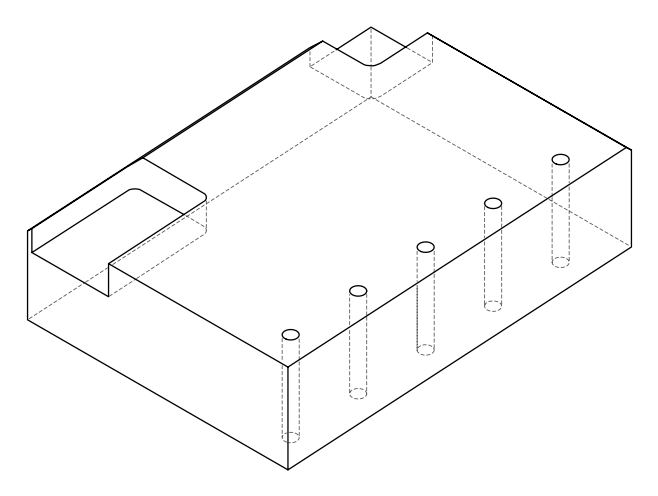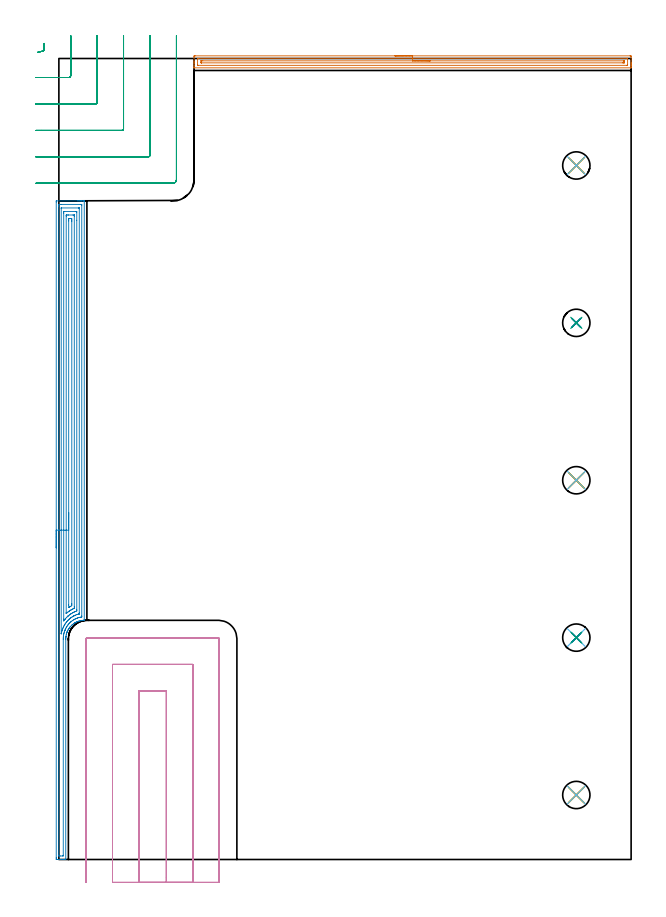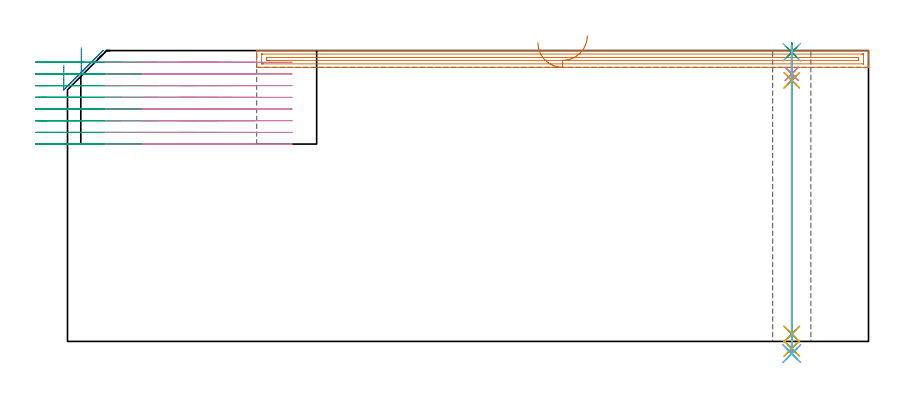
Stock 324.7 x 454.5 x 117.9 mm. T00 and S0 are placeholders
(PLAN: 24 operations, 17 tool changes, 52.7 min)
(1 AREA_MILL | FG_CHAMFER_SURFACE | UGT0205_001 | 6.13 min | 5828 mm3)
(2 AREA_MILL_1 | FG_CHAMFER_SURFACE_1 | UGT0205_001 | 13.98 min | 47919 mm3)
(3 MILL_CORNER_NOTCH_RECTANGULAR | CORNER_NOTCH_RECTANGULAR | UGT0201_094 | Follow Part, ap 5, ae 75% | 9.58 min | 232690 mm3)
(4 MILL_SLOT | SLOT_PARTIAL_RECTANGULAR | UGT0201_094 | Follow Part, ap 5, ae 75% | 17.3 min | 482925 mm3)
(5 SPOT_DRILL | STEP1HOLE | NXT0321_9005460120000 | 0.03 min | 6 mm3)
(6 SPOT_DRILL_1 | STEP1HOLE_1 | NXT0321_9005460120000 | 0.03 min | 13 mm3)
(7 SPOT_DRILL_2 | STEP1HOLE_2 | NXT0321_9005460120000 | 0.03 min | 7 mm3)
(8 SPOT_DRILL_3 | STEP1HOLE_3 | NXT0321_9005460120000 | 0.03 min | 11 mm3)
(9 SPOT_DRILL_4 | STEP1HOLE_4 | NXT0321_9005460120000 | 0.03 min | 14 mm3)
(10 DRILL_BLIND_HOLE_INTO_CENTER | STEP1HOLE | UGT0301_185 | 0.05 min | 212 mm3)
(11 GUN_DRILL_THROUGH_HOLE | STEP1HOLE | UGT0307_002 | 0.56 min | 3079 mm3)
(12 SPADE_DRILL_TO_ENLARGE_THROUGH_HOLE | STEP1HOLE | UGT0306_006 | 0.5 min | 18866 mm3)
(13 DRILL_BLIND_HOLE_INTO_CENTER_1 | STEP1HOLE_1 | UGT0301_185 | 0.05 min | 245 mm3)
(14 GUN_DRILL_THROUGH_HOLE_1 | STEP1HOLE_1 | UGT0307_002 | 0.56 min | 3076 mm3)
(15 SPADE_DRILL_TO_ENLARGE_THROUGH_HOLE_1 | STEP1HOLE_1 | UGT0306_006 | 0.5 min | 18863 mm3)
(16 DRILL_BLIND_HOLE_INTO_CENTER_2 | STEP1HOLE_2 | UGT0301_185 | 0.05 min | 253 mm3)
(17 GUN_DRILL_THROUGH_HOLE_2 | STEP1HOLE_2 | UGT0307_002 | 0.56 min | 3066 mm3)
(18 SPADE_DRILL_TO_ENLARGE_THROUGH_HOLE_2 | STEP1HOLE_2 | UGT0306_006 | 0.5 min | 18888 mm3)
(19 DRILL_BLIND_HOLE_INTO_CENTER_3 | STEP1HOLE_3 | UGT0301_185 | 0.05 min | 234 mm3)
(20 GUN_DRILL_THROUGH_HOLE_3 | STEP1HOLE_3 | UGT0307_002 | 0.56 min | 3039 mm3)
(21 SPADE_DRILL_TO_ENLARGE_THROUGH_HOLE_3 | STEP1HOLE_3 | UGT0306_006 | 0.5 min | 18901 mm3)
(22 DRILL_BLIND_HOLE_INTO_CENTER_4 | STEP1HOLE_4 | UGT0301_185 | 0.05 min | 232 mm3)
(23 GUN_DRILL_THROUGH_HOLE_4 | STEP1HOLE_4 | UGT0307_002 | 0.56 min | 3078 mm3)
(24 SPADE_DRILL_TO_ENLARGE_THROUGH_HOLE_4 | STEP1HOLE_4 | UGT0306_006 | 0.5 min | 18875 mm3)
(TOOL UGT0205_001 | Chamfer Mill 20 x 3 x 45 deg. | D20 FL50 Z2)
(TOOL UGT0201_094 | End mill 20 mm | D20 FL38 Z4)
(TOOL NXT0321_9005460120000 | NC Spot Drill, 142deg, 12mm, Carbide, Uncoated | D12 PA142 FL30 Z2)
(TOOL UGT0301_185 | Twist Drill 6.3 mm | D6.3 PA118 FL61 Z2)
(TOOL UGT0307_002 | Gun Drill 6 mm | D6 PA130 FL24 Z1)
(TOOL UGT0306_006 | Spade Drill 15.5mm | D15.5 PA132 FL10 Z2)
(OP 1 AREA_MILL)
G17 G21 G94 G90
T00 M6
G54
G17 G0 G90 X190.7 Y456. S1061 M3
G43 Z127.9 H0
Z121.1
G94 G1 X190.738 Z120.228 F250.
X190.852 Z119.364
X191.041 Z118.512
X191.303 Z117.68
X191.637 Z116.874
X192.04 Z116.1
X192.508 Z115.364
X193.04 Z114.672
X193.629 Z114.029
X194.272 Z113.44
X194.964 Z112.909
X195.7 Z112.44
X196.474 Z112.037
X197.28 Z111.703
X198.112 Z111.441
X198.963 Z111.252
X199.828 Z111.138
X200.7 Z111.1
X324.073
X324.421 Y455.998 Z111.101
X324.69 Y455.993 Z111.104
X324.7 Y455.658 Z111.439
Y452.163 Z114.931
Y451.642 Z115.455
Y451.289 Z115.807
Y450.768 Z116.328
Y450.416 Z116.679
Y449.711 Z117.388
Y449.476 Z117.624
X324.698 Y449.336 Z117.756
X324.69 Y449.202 Z117.888
X324.52 Y449.2 Z117.9
X76.88
X76.71 Y449.202 Z117.888
X76.702 Y449.336 Z117.756
X76.7 Y449.476 Z117.624
Y449.712 Z117.388
Y450.416 Z116.679
Y451.642 Z115.455
Y452.163 Z114.931
Y452.776 Z114.319
Y455.397 Z111.7
X76.703 Y455.658 Z111.439
X76.71 Y455.993 Z111.104
X76.979 Y455.998 Z111.101
X77.327 Y456. Z111.1
X200.7
Y454.586 Z112.514
X322.488 Y454.585 Z112.515
X322.641 Y454.584 Z112.516
X322.678 Y454.581 Z112.519
X322.689 Y454.579 Z112.521
X322.693 Y454.57 Z112.53
X322.696 Y454.537 Z112.563
X322.7 Y454.379 Z112.721
X322.699 Y450.884 Z116.216
X322.696 Y450.749 Z116.351
X322.69 Y450.641 Z116.459
X322.686 Y450.62 Z116.48
X322.672 Y450.619 Z116.481
X322.63 Y450.617 Z116.483
X322.285 Y450.615 Z116.485
X322.082 Y450.614 Z116.486
X78.912
X78.759 Y450.616 Z116.484
X78.722 Y450.619 Z116.481
X78.711 Y450.621 Z116.479
X78.707 Y450.63 Z116.47
X78.704 Y450.663 Z116.437
X78.7 Y450.821 Z116.279
X78.701 Y454.316 Z112.784
X78.704 Y454.451 Z112.649
X78.71 Y454.559 Z112.541
X78.714 Y454.58 Z112.52
X78.728 Y454.581 Z112.519
X78.77 Y454.583 Z112.517
X79.115 Y454.585 Z112.515
X79.318 Y454.586 Z112.514
X200.7
Y453.171 Z113.929
X320.497
X320.634 Y453.169 Z113.931
X320.673 Y453.167 Z113.933
X320.689 Y453.165 Z113.935
X320.692 Y453.155 Z113.945
X320.697 Y453.103 Z113.997
X320.699 Y453.037 Z114.063
X320.7 Y452.838 Z114.262
X320.699 Y452.163 Z114.937
X320.697 Y452.064 Z115.036
X320.693 Y452.04 Z115.06
X320.689 Y452.035 Z115.065
X320.679 Y452.032 Z115.068
X320.633 Y452.03 Z115.07
X320.497 Y452.029 Z115.071
X319.741 Y452.028 Z115.072
X80.903 Y452.029 Z115.071
X80.765 Y452.03 Z115.07
X80.727 Y452.033 Z115.067
X80.711 Y452.035 Z115.065
X80.708 Y452.045 Z115.055
X80.703 Y452.097 Z115.003
X80.701 Y452.163 Z114.937
X80.7 Y452.362 Z114.738
X80.701 Y453.037 Z114.063
X80.703 Y453.136 Z113.964
X80.707 Y453.16 Z113.94
X80.711 Y453.165 Z113.935
X80.72 Y453.168 Z113.932
X80.767 Y453.17 Z113.93
X80.903 Y453.171 Z113.929
X81.659 Y453.172 Z113.928
X200.7 Y453.171 Z113.929
X201.572 Z113.967
X202.436 Z114.08
X203.288 Z114.269
X204.12 Z114.532
X204.926 Z114.865
X205.7 Z115.268
X206.436 Z115.737
X207.128 Z116.268
X207.771 Z116.857
X208.36 Z117.501
X208.891 Z118.193
X209.36 Z118.929
X209.763 Z119.702
X210.097 Z120.508
X210.359 Z121.34
X210.548 Z122.192
X210.662 Z123.057
X210.7 Z123.929
G0 Z127.9
M5
M2
(OP 2 AREA_MILL_1)
G17 G21 G94 G90
T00 M6
G54
G17 G0 G90 X-1.5 Y176.85 S1061 M3
G43 Z127.9 H0
Z112.
G94 G1 Y176.888 Z111.128 F250.
Y177.002 Z110.264
Y177.191 Z109.412
Y177.453 Z108.58
Y177.787 Z107.774
Y178.19 Z107.
Y178.659 Z106.264
Y179.19 Z105.572
Y179.779 Z104.929
Y180.422 Z104.34
Y181.114 Z103.808
Y181.85 Z103.34
Y182.624 Z102.937
Y183.43 Z102.603
Y184.262 Z102.341
Y185.114 Z102.152
Y185.978 Z102.038
Y186.85 Z102.
Y373.084
X-1.496 Y373.52 Z102.003
X-1.492 Y373.69 Z102.006
X-1.318 Y373.7 Z102.179
X10.691 Z114.187
X11.3 Z114.794
X11.847 Z115.344
X12.181 Z115.677
X12.729 Z116.225
X13.063 Z116.558
X13.732 Z117.232
X14.055 Z117.554
X14.395 Z117.885
X14.397 Y373.693 Z117.888
X14.4 Y373.531 Z117.9
Y135.937
X14.397 Y135.707 Z117.889
X14.393 Y135.706 Z117.885
X14.153 Y135.694 Z117.646
X14.006 Y135.69 Z117.499
X13.656 Y135.664 Z117.149
X12.776 Y135.564 Z116.274
X12.681 Y135.55 Z116.18
X12.456 Y135.516 Z115.956
X11.899 Y135.389 Z115.396
X11.46 Y135.272 Z114.955
X11.3 Y135.221 Z114.793
X11.142 Y135.172 Z114.639
X11.021 Y135.134 Z114.519
X10.58 Y134.972 Z114.079
X10.145 Y134.791 Z113.642
X9.977 Y134.715 Z113.473
X9.777 Y134.624 Z113.275
X9.728 Y134.597 Z113.226
X9.536 Y134.494 Z113.031
X9.41 Y134.427 Z112.909
X9.266 Y134.35 Z112.765
X9.181 Y134.3 Z112.68
X9.095 Y134.248 Z112.592
X9.028 Y134.209 Z112.527
X8.824 Y134.088 Z112.323
X8.389 Y133.806 Z111.888
X8.282 Y133.731 Z111.782
X7.893 Y133.431 Z111.392
X7.513 Y133.117 Z111.01
X7.332 Y132.953 Z110.827
X7.203 Y132.838 Z110.701
X6.635 Y132.259 Z110.133
X6.598 Y132.217 Z110.096
X6.45 Y132.049 Z109.946
X6.357 Y131.945 Z109.855
X6.05 Y131.556 Z109.55
X5.924 Y131.385 Z109.424
X5.757 Y131.158 Z109.256
X5.687 Y131.053 Z109.186
X5.455 Y130.681 Z108.954
X5.411 Y130.609 Z108.91
X5.197 Y130.237 Z108.697
X5.153 Y130.16 Z108.652
X4.88 Y129.624 Z108.378
X4.834 Y129.517 Z108.333
X4.761 Y129.351 Z108.26
X4.725 Y129.267 Z108.223
X4.715 Y129.238 Z108.211
X4.666 Y129.115 Z108.163
X4.551 Y128.822 Z108.051
X4.54 Y128.791 Z108.04
X4.398 Y128.374 Z107.894
X4.267 Y127.929 Z107.765
X4.161 Y127.482 Z107.658
X4.003 Y126.651 Z107.501
X3.995 Y126.589 Z107.492
X3.993 Y126.558 Z107.488
X3.951 Y126.166 Z107.448
X3.949 Y126.143 Z107.445
X3.939 Y125.974 Z107.43
X3.915 Y125.696 Z107.414
X3.909 Y125.473 Z107.405
X3.908 Y125.214 Z107.4
X3.902 Y124.772
X3.9 Y0.169
X3.897 Y0.01 Z107.388
X3.865 Y0.007 Z107.357
X3.493 Y0. Z106.993
X3.151 Z106.651
X2.482 Z105.977
X1.266 Z104.763
X0.719 Z104.213
X0.111 Z103.606
X-1.045 Y0.001 Z102.451
X-1.258 Y0.004 Z102.238
X-1.491 Y0.01 Z102.005
X-1.495 Y0.16 Z102.003
X-1.499 Y0.616 Z102.001
X-1.5 Y1.077 Z102.
Y186.85
X-0.086 Z103.414
Y370.404
X-0.084 Y371.218 Z103.416
X-0.082 Y371.298 Z103.418
X-0.069 Y371.69 Z103.431
X0.324 Y371.697 Z103.824
X0.719 Y371.699 Z104.219
X1.203 Y371.7 Z104.703
X12.181 Y371.699 Z115.681
X12.669 Y371.697 Z116.169
X12.884 Y371.69 Z116.384
X12.979 Y371.668 Z116.479
X12.984 Y371.377 Z116.484
X12.985 Y371.298 Z116.485
X12.986 Y138.17 Z116.486
X12.983 Y137.763 Z116.483
X12.981 Y137.661 Z116.481
X12.979 Y137.617 Z116.479
X12.943 Y137.6 Z116.443
X12.773 Y137.57 Z116.273
X12.181 Y137.469 Z115.681
X12.023 Y137.437 Z115.523
X11.346 Y137.277 Z114.846
X11.309 Y137.267 Z114.809
X11.3 Y137.264 Z114.8
X10.641 Y137.05 Z114.141
X10.418 Y136.969 Z113.918
X10.001 Y136.806 Z113.501
X9.536 Y136.608 Z113.036
X9.384 Y136.538 Z112.884
X9.074 Y136.384 Z112.574
X8.654 Y136.146 Z112.154
X8.247 Y135.903 Z111.747
X7.773 Y135.602 Z111.273
X7.707 Y135.557 Z111.207
X7.613 Y135.491 Z111.113
X7.208 Y135.17 Z110.708
X6.891 Y134.913 Z110.391
X6.722 Y134.769 Z110.222
X6.529 Y134.597 Z110.029
X6.265 Y134.339 Z109.765
X6.009 Y134.082 Z109.509
X5.826 Y133.89 Z109.326
X5.654 Y133.704 Z109.154
X5.409 Y133.416 Z108.909
X5.127 Y133.065 Z108.627
X5.018 Y132.922 Z108.518
X4.936 Y132.811 Z108.436
X4.651 Y132.4 Z108.151
X4.342 Y131.918 Z107.842
X4.319 Y131.88 Z107.819
X4.306 Y131.857 Z107.806
X4.246 Y131.751 Z107.746
X3.99 Y131.283 Z107.49
X3.857 Y131.024 Z107.357
X3.692 Y130.692 Z107.192
X3.448 Y130.131 Z106.948
X3.433 Y130.096 Z106.933
X3.423 Y130.071 Z106.923
X3.364 Y129.916 Z106.864
X3.189 Y129.416 Z106.689
X3.128 Y129.238 Z106.628
X2.979 Y128.735 Z106.479
X2.88 Y128.345 Z106.38
X2.805 Y128.018 Z106.305
X2.694 Y127.452 Z106.194
X2.662 Y127.27 Z106.162
X2.609 Y126.943 Z106.109
X2.564 Y126.558 Z106.064
X2.557 Y126.483 Z106.057
X2.498 Y125.665 Z105.998
Y125.657
X2.487 Y124.768 Z105.987
X2.486 Y2.402 Z105.986
X2.482 Y2.01 Z105.982
X1.995 Y2.002 Z105.495
X0.719 Y2.001 Z104.219
X0.231 Y2.003 Z103.731
X0.016 Y2.01 Z103.516
X-0.079 Y2.032 Z103.421
X-0.084 Y2.323 Z103.416
X-0.085 Y2.402 Z103.415
X-0.086 Y186.85 Z103.414
X1.328 Z104.828
X1.329 Y369.511 Z104.829
X1.331 Y369.649 Z104.831
X1.333 Y369.682 Z104.833
X1.335 Y369.69 Z104.835
X1.352 Y369.693 Z104.852
X1.415 Y369.699 Z104.915
X11.113 Y369.7 Z114.613
X11.3 Y369.699 Z114.8
X11.486 Y369.697 Z114.986
X11.539 Y369.693 Z115.039
X11.565 Y369.69 Z115.065
X11.567 Y369.675 Z115.067
X11.57 Y369.603 Z115.07
X11.571 Y369.511 Z115.071
Y369.236
Y139.957
X11.57 Y139.682 Z115.07
X11.566 Y139.406 Z115.066
X11.565 Y139.375 Z115.065
X11.555 Y139.368 Z115.055
X11.523 Y139.355 Z115.023
X11.453 Y139.335 Z114.953
X11.3 Y139.294 Z114.8
X11.12 Y139.245 Z114.62
X10.498 Y139.063 Z113.998
X10.437 Y139.044 Z113.937
X10.418 Y139.038 Z113.918
X10.381 Y139.026 Z113.881
X9.536 Y138.697 Z113.036
X9.172 Y138.539 Z112.672
X8.654 Y138.294 Z112.154
X8.572 Y138.253 Z112.072
X8.417 Y138.17 Z111.917
X8.006 Y137.933 Z111.506
X7.773 Y137.792 Z111.273
X7.46 Y137.594 Z110.96
X6.976 Y137.277 Z110.476
X6.927 Y137.241 Z110.427
X6.891 Y137.213 Z110.391
X6.434 Y136.847 Z109.934
X6.009 Y136.5 Z109.509
X5.947 Y136.447 Z109.447
X5.876 Y136.384 Z109.376
X5.493 Y136.013 Z108.993
X5.127 Y135.652 Z108.627
X5.048 Y135.571 Z108.548
X4.973 Y135.491 Z108.473
X4.631 Y135.1 Z108.131
X4.246 Y134.64 Z107.746
X4.227 Y134.616 Z107.727
X4.212 Y134.597 Z107.712
X3.854 Y134.101 Z107.354
X3.578 Y133.704 Z107.078
X3.364 Y133.365 Z106.864
X3.158 Y133.019 Z106.658
X3.039 Y132.811 Z106.539
X2.841 Y132.448 Z106.341
X2.566 Y131.918 Z106.066
X2.538 Y131.861 Z106.038
X2.482 Y131.74 Z105.982
X2.273 Y131.237 Z105.773
X2.187 Y131.024 Z105.687
X2.027 Y130.593 Z105.527
X1.863 Y130.131 Z105.363
X1.8 Y129.929 Z105.3
X1.601 Y129.252 Z105.101
X1.598 Y129.241 Z105.098
X1.587 Y129.193 Z105.087
X1.433 Y128.514 Z104.933
X1.397 Y128.345 Z104.897
X1.382 Y128.272 Z104.882
X1.333 Y128.031 Z104.833
X1.331 Y128.041 Z104.831
X1.329 Y128.142 Z104.829
Y128.271
X1.328 Y186.85 Z104.828
X2.743 Z106.243
Y366.832
X2.746 Y367.457 Z106.246
X2.75 Y367.669 Z106.25
X2.753 Y367.691 Z106.253
X2.775 Y367.694 Z106.275
X2.828 Y367.697 Z106.328
X2.935 Y367.699 Z106.435
X9.561 Y367.7 Z113.061
X9.968 Y367.69 Z113.468
X10.15 Y367.677 Z113.65
X10.152 Y367.572 Z113.652
X10.156 Y367.096 Z113.656
X10.157 Y362.699 Z113.657
Y141.743
X10.156 Y141.478 Z113.656
X10.153 Y141.165 Z113.653
X10.15 Y141.015 Z113.65
X9.536 Y140.776 Z113.036
X8.961 Y140.539 Z112.461
X8.654 Y140.403 Z112.154
X8.356 Y140.258 Z111.856
X7.773 Y139.961 Z111.273
X7.764 Y139.957 Z111.264
X7.211 Y139.626 Z110.711
X6.891 Y139.426 Z110.391
X6.673 Y139.284 Z110.173
X6.348 Y139.063 Z109.848
X6.009 Y138.802 Z109.509
X5.66 Y138.524 Z109.16
X5.227 Y138.17 Z108.727
X5.174 Y138.123 Z108.674
X5.127 Y138.08 Z108.627
X4.721 Y137.688 Z108.221
X4.302 Y137.277 Z107.802
X4.274 Y137.248 Z107.774
X4.246 Y137.218 Z107.746
X3.854 Y136.781 Z107.354
X3.511 Y136.384 Z107.011
X3.444 Y136.303 Z106.944
X3.364 Y136.201 Z106.864
X2.797 Y135.45 Z106.297
X2.75 Y135.397 Z106.25
X2.748 Y135.491 Z106.248
X2.745 Y135.784 Z106.245
X2.743 Y136.12 Z106.243
Y136.384
Y186.85
X4.157 Z107.657
Y365.135
X4.158 Y365.225 Z107.658
X4.163 Y365.405 Z107.663
X4.172 Y365.69 Z107.672
X4.246 Y365.693 Z107.746
X4.483 Y365.698 Z107.983
X5.127 Y365.7 Z108.627
X5.363 Z108.863
X8.008 Z111.508
X8.654 Y365.699 Z112.154
X8.697 Y365.698 Z112.197
X8.72 Y365.694 Z112.22
X8.729 Y365.692 Z112.229
X8.736 Y365.672 Z112.236
X8.743 Y365.045 Z112.243
Y143.44
X8.737 Y142.636 Z112.237
X8.736 Y142.553 Z112.236
X8.654 Y142.514 Z112.154
X8.137 Y142.267 Z111.637
X7.773 Y142.087 Z111.273
X7.547 Y141.972 Z111.047
X7.119 Y141.743 Z110.619
X6.974 Y141.659 Z110.474
X6.891 Y141.609 Z110.391
X6.426 Y141.321 Z109.926
X6.009 Y141.054 Z109.509
X5.887 Y140.973 Z109.387
X5.709 Y140.85 Z109.209
X5.378 Y140.596 Z108.878
X5.127 Y140.4 Z108.627
X4.884 Y140.203 Z108.384
X4.586 Y139.957 Z108.086
X4.404 Y139.797 Z107.904
X4.246 Y139.657 Z107.746
X4.195 Y139.614 Z107.695
X4.165 Y139.591 Z107.665
X4.162 Y139.687 Z107.662
X4.158 Y139.867 Z107.658
X4.157 Y139.957 Z107.657
Y140.047
Y186.85
X5.571 Z109.071
Y362.365
X5.572 Y362.808 Z109.072
X5.576 Y363.259 Z109.076
X5.581 Y363.693 Z109.081
X6.009 Y363.696 Z109.509
X6.457 Y363.699 Z109.957
X6.891 Y363.695 Z110.391
X7.319 Y363.69 Z110.819
X7.324 Y363.259 Z110.824
X7.328 Y362.816 Z110.828
X7.329 Y362.365 Z110.829
Y361.922
X7.328 Y145.316 Z110.828
X7.326 Y144.875 Z110.826
X7.322 Y144.423 Z110.822
X7.311 Y143.997 Z110.811
X6.742 Y143.68 Z110.242
X6.472 Y143.529 Z109.972
X6.181 Y143.355 Z109.681
X6.009 Y143.251 Z109.509
X5.632 Y143.018 Z109.132
X5.597 Y142.999 Z109.097
X5.581 Y142.993 Z109.081
X5.578 Y143.002 Z109.078
X5.575 Y143.022 Z109.075
X5.572 Y143.079 Z109.072
X5.571 Y144.423 Z109.071
Y186.85
Y187.722 Z109.109
Y188.587 Z109.223
Y189.438 Z109.412
Y190.27 Z109.674
Y191.076 Z110.008
Y191.85 Z110.411
Y192.586 Z110.88
Y193.278 Z111.411
Y193.921 Z112.
Y194.51 Z112.643
Y195.042 Z113.335
Y195.51 Z114.071
Y195.913 Z114.845
Y196.247 Z115.651
Y196.509 Z116.483
Y196.698 Z117.335
Y196.812 Z118.2
Y196.85 Z119.071
G0 Z127.9
M5
M2
(OP 3 MILL_CORNER_NOTCH_RECTANGULAR)
G17 G21 G94 G90
T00 M6
G54
G17 G0 G90 X-11.976 Y458.014 S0 M3
G43 Z127.9 H0
Z113.162
G94 G1 X-9.062 Y458.729 F250.
G3 X-8.3 Y459.694 R1.
G1 Y460.078
Y463.078
G0 Z127.9
X-13. Y443.7
Z113.162
G1 X-10.
X5.706 F500.
G3 X6.7 Y444.694 R1.
G1 Y464.5
Y467.5 F250.
G0 Z127.9
X-13. Y428.7
Z113.162
G1 X-10.
X20.705 F500.
G3 X21.7 Y429.695 R1.
G1 Y464.5
Y467.5 F250.
G0 Z127.9
X-13. Y413.7
Z113.162
G1 X-10.
X35.705 F500.
G3 X36.7 Y414.695 R1.
G1 Y464.5
Y467.5 F250.
G0 Z127.9
X-13. Y398.7
Z113.162
G1 X-10.
X50.705 F500.
G3 X51.7 Y399.695 R1.
G1 Y464.5
Y467.5 F250.
G0 Z127.9
X-13. Y383.7
Z113.162
G1 X-10.
X64.7 F500.
G3 X66.7 Y385.7 R2.
G1 Y464.5
Y467.5 F250.
G0 Z127.9
X-11.976 Y458.014
Z108.425
G1 X-9.062 Y458.729
G3 X-8.3 Y459.694 R1.
G1 Y460.078
Y463.078
G0 Z127.9
X-13. Y443.7
Z108.425
G1 X-10.
X5.706 F500.
G3 X6.7 Y444.694 R1.
G1 Y464.5
Y467.5 F250.
G0 Z127.9
X-13. Y428.7
Z108.425
G1 X-10.
X20.705 F500.
G3 X21.7 Y429.695 R1.
G1 Y464.5
Y467.5 F250.
G0 Z127.9
X-13. Y413.7
Z108.425
G1 X-10.
X35.705 F500.
G3 X36.7 Y414.695 R1.
G1 Y464.5
Y467.5 F250.
G0 Z127.9
X-13. Y398.7
Z108.425
G1 X-10.
X50.705 F500.
G3 X51.7 Y399.695 R1.
G1 Y464.5
Y467.5 F250.
G0 Z127.9
X-13. Y383.7
Z108.425
G1 X-10.
X64.7 F500.
G3 X66.7 Y385.7 R2.
G1 Y464.5
Y467.5 F250.
G0 Z127.9
X-11.976 Y458.014
Z103.687
G1 X-9.062 Y458.729
G3 X-8.3 Y459.694 R1.
G1 Y460.078
Y463.078
G0 Z127.9
X-13. Y443.7
Z103.687
G1 X-10.
X5.706 F500.
G3 X6.7 Y444.694 R1.
G1 Y464.5
Y467.5 F250.
G0 Z127.9
X-13. Y428.7
Z103.687
G1 X-10.
X20.705 F500.
G3 X21.7 Y429.695 R1.
G1 Y464.5
Y467.5 F250.
G0 Z127.9
X-13. Y413.7
Z103.687
G1 X-10.
X35.705 F500.
G3 X36.7 Y414.695 R1.
G1 Y464.5
Y467.5 F250.
G0 Z127.9
X-13. Y398.7
Z103.687
G1 X-10.
X50.705 F500.
G3 X51.7 Y399.695 R1.
G1 Y464.5
Y467.5 F250.
G0 Z127.9
X-13. Y383.7
Z103.687
G1 X-10.
X64.7 F500.
G3 X66.7 Y385.7 R2.
G1 Y464.5
Y467.5 F250.
G0 Z127.9
X-11.976 Y458.014
Z98.95
G1 X-9.062 Y458.729
G3 X-8.3 Y459.694 R1.
G1 Y460.078
Y463.078
G0 Z127.9
X-13. Y443.7
Z98.95
G1 X-10.
X5.706 F500.
G3 X6.7 Y444.694 R1.
G1 Y464.5
Y467.5 F250.
G0 Z127.9
X-13. Y428.7
Z98.95
G1 X-10.
X20.705 F500.
G3 X21.7 Y429.695 R1.
G1 Y464.5
Y467.5 F250.
G0 Z127.9
X-13. Y413.7
Z98.95
G1 X-10.
X35.705 F500.
G3 X36.7 Y414.695 R1.
G1 Y464.5
Y467.5 F250.
G0 Z127.9
X-13. Y398.7
Z98.95
G1 X-10.
X50.705 F500.
G3 X51.7 Y399.695 R1.
G1 Y464.5
Y467.5 F250.
G0 Z127.9
X-13. Y383.7
Z98.95
G1 X-10.
X64.7 F500.
G3 X66.7 Y385.7 R2.
G1 Y464.5
Y467.5 F250.
G0 Z127.9
X-11.976 Y458.014
Z94.212
G1 X-9.062 Y458.729
G3 X-8.3 Y459.694 R1.
G1 Y460.078
Y463.078
G0 Z127.9
X-13. Y443.7
Z94.212
G1 X-10.
X5.706 F500.
G3 X6.7 Y444.694 R1.
G1 Y464.5
Y467.5 F250.
G0 Z127.9
X-13. Y428.7
Z94.212
G1 X-10.
X20.705 F500.
G3 X21.7 Y429.695 R1.
G1 Y464.5
Y467.5 F250.
G0 Z127.9
X-13. Y413.7
Z94.212
G1 X-10.
X35.705 F500.
G3 X36.7 Y414.695 R1.
G1 Y464.5
Y467.5 F250.
G0 Z127.9
X-13. Y398.7
Z94.212
G1 X-10.
X50.705 F500.
G3 X51.7 Y399.695 R1.
G1 Y464.5
Y467.5 F250.
G0 Z127.9
X-13. Y383.7
Z94.212
G1 X-10.
X64.7 F500.
G3 X66.7 Y385.7 R2.
G1 Y464.5
Y467.5 F250.
G0 Z127.9
X-11.976 Y458.014
Z89.475
G1 X-9.062 Y458.729
G3 X-8.3 Y459.694 R1.
G1 Y460.078
Y463.078
G0 Z127.9
X-13. Y443.7
Z89.475
G1 X-10.
X5.706 F500.
G3 X6.7 Y444.694 R1.
G1 Y464.5
Y467.5 F250.
G0 Z127.9
X-13. Y428.7
Z89.475
G1 X-10.
X20.705 F500.
G3 X21.7 Y429.695 R1.
G1 Y464.5
Y467.5 F250.
G0 Z127.9
X-13. Y413.7
Z89.475
G1 X-10.
X35.705 F500.
G3 X36.7 Y414.695 R1.
G1 Y464.5
Y467.5 F250.
G0 Z127.9
X-13. Y398.7
Z89.475
G1 X-10.
X50.705 F500.
G3 X51.7 Y399.695 R1.
G1 Y464.5
Y467.5 F250.
G0 Z127.9
X-13. Y383.7
Z89.475
G1 X-10.
X64.7 F500.
G3 X66.7 Y385.7 R2.
G1 Y464.5
Y467.5 F250.
G0 Z127.9
X-11.976 Y458.014
Z84.737
G1 X-9.062 Y458.729
G3 X-8.3 Y459.694 R1.
G1 Y460.078
Y463.078
G0 Z127.9
X-13. Y443.7
Z84.737
G1 X-10.
X5.706 F500.
G3 X6.7 Y444.694 R1.
G1 Y464.5
Y467.5 F250.
G0 Z127.9
X-13. Y428.7
Z84.737
G1 X-10.
X20.705 F500.
G3 X21.7 Y429.695 R1.
G1 Y464.5
Y467.5 F250.
G0 Z127.9
X-13. Y413.7
Z84.737
G1 X-10.
X35.705 F500.
G3 X36.7 Y414.695 R1.
G1 Y464.5
Y467.5 F250.
G0 Z127.9
X-13. Y398.7
Z84.737
G1 X-10.
X50.705 F500.
G3 X51.7 Y399.695 R1.
G1 Y464.5
Y467.5 F250.
G0 Z127.9
X-13. Y383.7
Z84.737
G1 X-10.
X64.7 F500.
G3 X66.7 Y385.7 R2.
G1 Y464.5
Y467.5 F250.
G0 Z127.9
X-11.976 Y458.014
Z80.
G1 X-9.062 Y458.729
G3 X-8.3 Y459.694 R1.
G1 Y460.078
Y463.078
G0 Z127.9
X-13. Y443.7
Z80.
G1 X-10.
X5.706 F500.
G3 X6.7 Y444.694 R1.
G1 Y464.5
Y467.5 F250.
G0 Z127.9
X-13. Y428.7
Z80.
G1 X-10.
X20.705 F500.
G3 X21.7 Y429.695 R1.
G1 Y464.5
Y467.5 F250.
G0 Z127.9
X-13. Y413.7
Z80.
G1 X-10.
X35.705 F500.
G3 X36.7 Y414.695 R1.
G1 Y464.5
Y467.5 F250.
G0 Z127.9
X-13. Y398.7
Z80.
G1 X-10.
X50.705 F500.
G3 X51.7 Y399.695 R1.
G1 Y464.5
Y467.5 F250.
G0 Z127.9
X-13. Y383.7
Z80.
G1 X-10.
X64.7 F500.
G3 X66.7 Y385.7 R2.
G1 Y464.5
Y467.5 F250.
G0 Z127.9
M5
M2
(OP 4 MILL_SLOT)
G17 G21 G94 G90
T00 M6
G54
G17 G0 G90 X61. Y-13. S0 M3
G43 Z127.9 H0
Z113.162
G94 G1 Y-10. F250.
Y95.7 F500.
X45.4
Y-10.
Y-13. F250.
X76.
Y-10.
Y110.7 F500.
X30.4
Y-10.
Y-13. F250.
X91.
Y-10.
Y125.2 F500.
G3 X90.5 Y125.7 R0.5
G1 X15.9
G3 X15.4 Y125.2 R0.5
G1 Y-10.
Y-13. F250.
G0 X61. Z108.425
G1 Y-10.
Y95.7 F500.
X45.4
Y-10.
Y-13. F250.
X76.
Y-10.
Y110.7 F500.
X30.4
Y-10.
Y-13. F250.
X91.
Y-10.
Y125.2 F500.
G3 X90.5 Y125.7 R0.5
G1 X15.9
G3 X15.4 Y125.2 R0.5
G1 Y-10.
Y-13. F250.
G0 X61. Z103.687
G1 Y-10.
Y95.7 F500.
X45.4
Y-10.
Y-13. F250.
X76.
Y-10.
Y110.7 F500.
X30.4
Y-10.
Y-13. F250.
X91.
Y-10.
Y125.2 F500.
G3 X90.5 Y125.7 R0.5
G1 X15.9
G3 X15.4 Y125.2 R0.5
G1 Y-10.
Y-13. F250.
G0 X61. Z98.95
G1 Y-10.
Y95.7 F500.
X45.4
Y-10.
Y-13. F250.
X76.
Y-10.
Y110.7 F500.
X30.4
Y-10.
Y-13. F250.
X91.
Y-10.
Y125.2 F500.
G3 X90.5 Y125.7 R0.5
G1 X15.9
G3 X15.4 Y125.2 R0.5
G1 Y-10.
Y-13. F250.
G0 X61. Z94.212
G1 Y-10.
Y95.7 F500.
X45.4
Y-10.
Y-13. F250.
X76.
Y-10.
Y110.7 F500.
X30.4
Y-10.
Y-13. F250.
X91.
Y-10.
Y125.2 F500.
G3 X90.5 Y125.7 R0.5
G1 X15.9
G3 X15.4 Y125.2 R0.5
G1 Y-10.
Y-13. F250.
G0 X61. Z89.475
G1 Y-10.
Y95.7 F500.
X45.4
Y-10.
Y-13. F250.
X76.
Y-10.
Y110.7 F500.
X30.4
Y-10.
Y-13. F250.
X91.
Y-10.
Y125.2 F500.
G3 X90.5 Y125.7 R0.5
G1 X15.9
G3 X15.4 Y125.2 R0.5
G1 Y-10.
Y-13. F250.
G0 X61. Z84.737
G1 Y-10.
Y95.7 F500.
X45.4
Y-10.
Y-13. F250.
X76.
Y-10.
Y110.7 F500.
X30.4
Y-10.
Y-13. F250.
X91.
Y-10.
Y125.2 F500.
G3 X90.5 Y125.7 R0.5
G1 X15.9
G3 X15.4 Y125.2 R0.5
G1 Y-10.
Y-13. F250.
G0 X61. Z80.
G1 Y-10.
Y95.7 F500.
X45.4
Y-10.
Y-13. F250.
X76.
Y-10.
Y110.7 F500.
X30.4
Y-10.
Y-13. F250.
X91.
Y-10.
Y125.2 F500.
G3 X90.5 Y125.7 R0.5
G1 X15.9
G3 X15.4 Y125.2 R0.5
G1 Y-10.
Y-13. F250.
G0 Z127.9
M5
M2
(OP 5 SPOT_DRILL)
G17 G21 G94 G90
T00 M6
G54
G17 G0 G90 X293.6 Y36.6 S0 M3
G43 Z127.9 H0
G94 G81 G98 Z117.224 F250. R120.9
G80
M5
M2
(OP 6 SPOT_DRILL_1)
G17 G21 G94 G90
T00 M6
G54
G17 G0 G90 X293.6 Y125.9 S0 M3
G43 Z127.9 H0
G94 G81 G98 Z117.224 F250. R120.9
G80
M5
M2
(OP 7 SPOT_DRILL_2)
G17 G21 G94 G90
T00 M6
G54
G17 G0 G90 X293.6 Y215.2 S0 M3
G43 Z127.9 H0
G94 G81 G98 Z117.224 F250. R120.9
G80
M5
M2
(OP 8 SPOT_DRILL_3)
G17 G21 G94 G90
T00 M6
G54
G17 G0 G90 X293.6 Y304.5 S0 M3
G43 Z127.9 H0
G94 G81 G98 Z117.224 F250. R120.9
G80
M5
M2
(OP 9 SPOT_DRILL_4)
G17 G21 G94 G90
T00 M6
G54
G17 G0 G90 X293.6 Y393.8 S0 M3
G43 Z127.9 H0
G94 G81 G98 Z117.224 F250. R120.9
G80
M5
M2
(OP 10 DRILL_BLIND_HOLE_INTO_CENTER)
G17 G21 G94 G90
T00 M6
G54
G17 G0 G90 X293.6 Y36.6 S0 M3
G43 Z127.9 H0
G94 G81 G98 Z108.45 F250. R119.9
G80
M5
M2
(OP 11 GUN_DRILL_THROUGH_HOLE)
G17 G21 G94 G90
T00 M6
G54
G17 G0 G90 X293.6 Y36.6 M8
G43 Z127.9 H0
Z118.495
S716 M3
G94 G1 Z105.854 F125. M26
G4 X.084
Z3. F250.
G4 X.084
Z-2.899 F125.
G4 X.084
M5
M9
G0 Z118.495
Z127.9
M2
(OP 12 SPADE_DRILL_TO_ENLARGE_THROUGH_HOLE)
G17 G21 G94 G90
T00 M6
G54
G17 G0 G90 X293.6 Y36.6 S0 M3
G43 Z127.9 H0
G94 G73 G98 Z-4.951 F250. Q15.356 R119.9
G80
M5
M2
(OP 13 DRILL_BLIND_HOLE_INTO_CENTER_1)
G17 G21 G94 G90
T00 M6
G54
G17 G0 G90 X293.6 Y125.9 S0 M3
G43 Z127.9 H0
G94 G81 G98 Z108.45 F250. R119.9
G80
M5
M2
(OP 14 GUN_DRILL_THROUGH_HOLE_1)
G17 G21 G94 G90
T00 M6
G54
G17 G0 G90 X293.6 Y125.9 M8
G43 Z127.9 H0
Z118.495
S716 M3
G94 G1 Z105.854 F125. M26
G4 X.084
Z3. F250.
G4 X.084
Z-2.899 F125.
G4 X.084
M5
M9
G0 Z118.495
Z127.9
M2
(OP 15 SPADE_DRILL_TO_ENLARGE_THROUGH_HOLE_1)
G17 G21 G94 G90
T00 M6
G54
G17 G0 G90 X293.6 Y125.9 S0 M3
G43 Z127.9 H0
G94 G73 G98 Z-4.951 F250. Q15.356 R119.9
G80
M5
M2
(OP 16 DRILL_BLIND_HOLE_INTO_CENTER_2)
G17 G21 G94 G90
T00 M6
G54
G17 G0 G90 X293.6 Y215.2 S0 M3
G43 Z127.9 H0
G94 G81 G98 Z108.45 F250. R119.9
G80
M5
M2
(OP 17 GUN_DRILL_THROUGH_HOLE_2)
G17 G21 G94 G90
T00 M6
G54
G17 G0 G90 X293.6 Y215.2 M8
G43 Z127.9 H0
Z118.495
S716 M3
G94 G1 Z105.854 F125. M26
G4 X.084
Z3. F250.
G4 X.084
Z-2.899 F125.
G4 X.084
M5
M9
G0 Z118.495
Z127.9
M2
(OP 18 SPADE_DRILL_TO_ENLARGE_THROUGH_HOLE_2)
G17 G21 G94 G90
T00 M6
G54
G17 G0 G90 X293.6 Y215.2 S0 M3
G43 Z127.9 H0
G94 G73 G98 Z-4.951 F250. Q15.356 R119.9
G80
M5
M2
(OP 19 DRILL_BLIND_HOLE_INTO_CENTER_3)
G17 G21 G94 G90
T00 M6
G54
G17 G0 G90 X293.6 Y304.5 S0 M3
G43 Z127.9 H0
G94 G81 G98 Z108.45 F250. R119.9
G80
M5
M2
(OP 20 GUN_DRILL_THROUGH_HOLE_3)
G17 G21 G94 G90
T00 M6
G54
G17 G0 G90 X293.6 Y304.5 M8
G43 Z127.9 H0
Z118.495
S716 M3
G94 G1 Z105.854 F125. M26
G4 X.084
Z3. F250.
G4 X.084
Z-2.899 F125.
G4 X.084
M5
M9
G0 Z118.495
Z127.9
M2
(OP 21 SPADE_DRILL_TO_ENLARGE_THROUGH_HOLE_3)
G17 G21 G94 G90
T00 M6
G54
G17 G0 G90 X293.6 Y304.5 S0 M3
G43 Z127.9 H0
G94 G73 G98 Z-4.951 F250. Q15.356 R119.9
G80
M5
M2
(OP 22 DRILL_BLIND_HOLE_INTO_CENTER_4)
G17 G21 G94 G90
T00 M6
G54
G17 G0 G90 X293.6 Y393.8 S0 M3
G43 Z127.9 H0
G94 G81 G98 Z108.45 F250. R119.9
G80
M5
M2
(OP 23 GUN_DRILL_THROUGH_HOLE_4)
G17 G21 G94 G90
T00 M6
G54
G17 G0 G90 X293.6 Y393.8 M8
G43 Z127.9 H0
Z118.495
S716 M3
G94 G1 Z105.854 F125. M26
G4 X.084
Z3. F250.
G4 X.084
Z-2.899 F125.
G4 X.084
M5
M9
G0 Z118.495
Z127.9
M2
(OP 24 SPADE_DRILL_TO_ENLARGE_THROUGH_HOLE_4)
G17 G21 G94 G90
T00 M6
G54
G17 G0 G90 X293.6 Y393.8 S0 M3
G43 Z127.9 H0
G94 G73 G98 Z-4.951 F250. Q15.356 R119.9
G80
M5
M2
